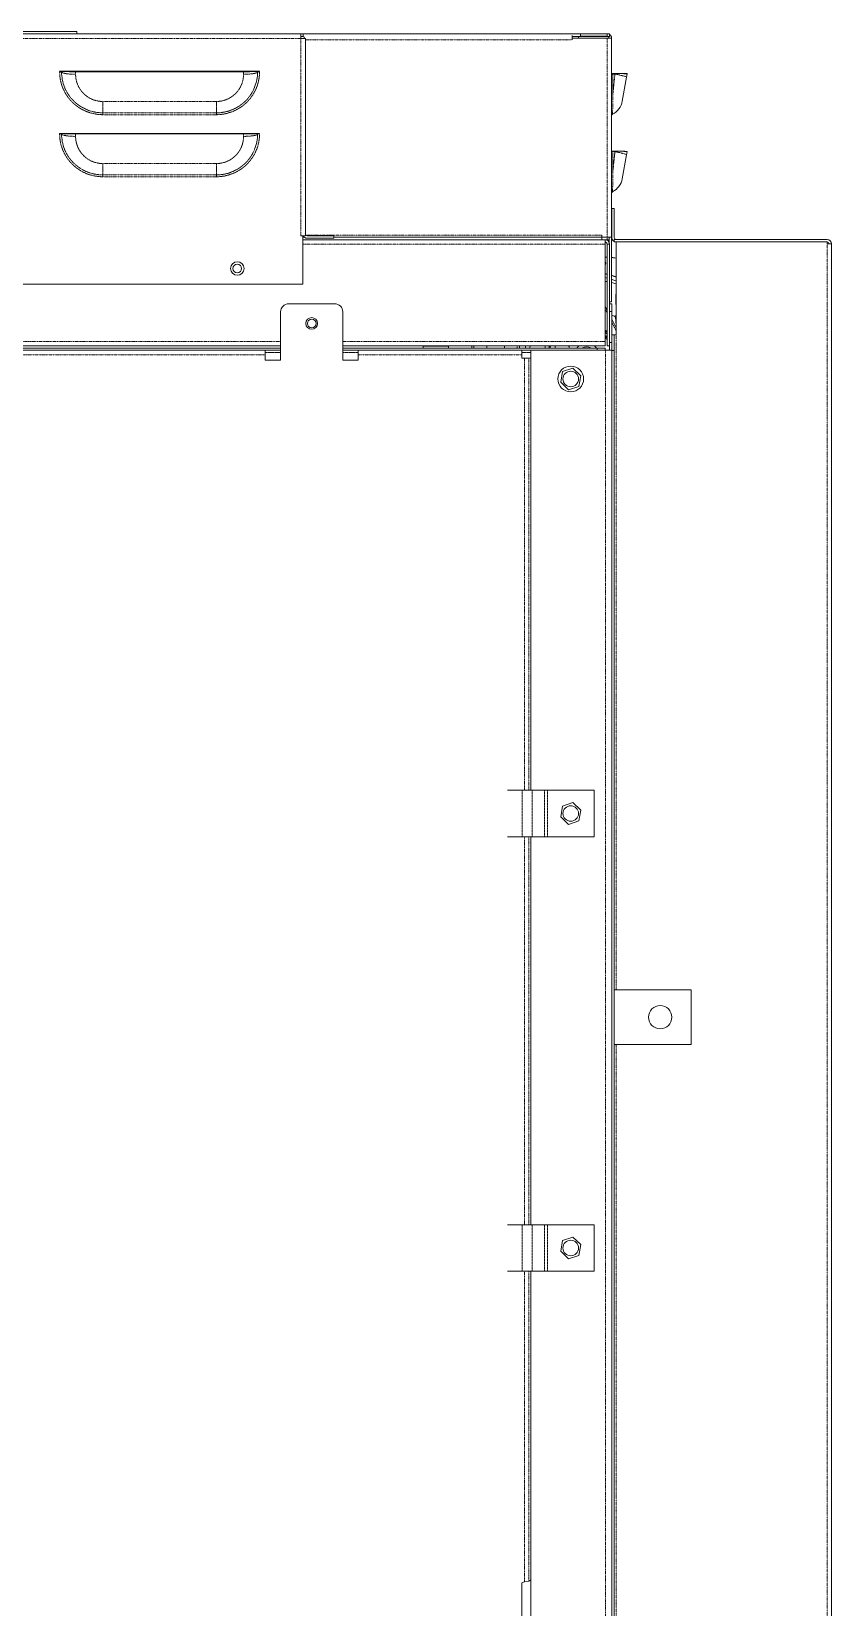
# Model space of a CAD drawing. Header units: millimetres. Extents: x 60499 to 556746, y 248297 to 497145.
# Drawn here: x 394125 to 404949, y 348087 to 369410 of the extents above; entities that cross this region are included whole.
import ezdxf

# ---------------------------------------------------------------- set-up
doc = ezdxf.new("R2010")
doc.units = ezdxf.units.MM
doc.linetypes.add('PHANTOM', pattern=[20, 10, -2, 2, -2, 2, -2])

msp = doc.modelspace()

# ---------------------------------------------------------------- linework, layer by layer
at = {"color": 7, "lineweight": 13, "ltscale": 0.03937}
for p, q in [((394737, 369410), (386372, 369410)), ((394737, 369377), (386372, 369377)), ((386538, 369377), (394807, 369377)), ((397801, 369377), (394807, 369377)), ((401553, 369377), (397801, 369377)), ((401973, 366628), (401973, 369322)), ((397830, 369318), (397830, 366647)), ((396994, 368872), (394722, 368872)), ((396994, 368866), (394722, 368866)), ((396994, 368032), (394722, 368032)), ((396994, 368026), (394722, 368026)), ((401887, 366594), (397797, 366594)), ((401840, 366628), (398216, 366628)), ((401973, 366628), (401973, 365754)), ((402009, 366598), (404890, 366598)), ((402034, 366565), (404890, 366565)), ((402034, 365305), (402034, 366565)), ((401887, 365217), (401887, 366535)), ((401913, 366535), (401913, 365158)), ((401946, 366535), (401946, 365158)), ((404949, 330720), (404949, 366539)), ((386538, 365991), (397797, 365991)), ((397496, 365158), (389938, 365158)), ((389938, 365128), (397496, 365128)), ((397286, 365098), (390148, 365098)), ((401887, 365158), (398336, 365158)), ((398336, 365128), (401778, 365128)), ((400758, 365098), (398546, 365098)), ((400882, 365099), (400882, 359145)), ((400882, 365099), (401890, 365099)), ((401976, 365095), (401976, 328336)), ((402009, 328336), (402009, 365095)), ((400882, 358515), (400882, 353266)), ((402009, 356444), (403051, 356444)), ((403051, 355705), (403051, 356444)), ((402009, 355705), (403051, 355705)), ((400882, 352637), (400882, 346653)), ((400758, 348419), (400758, 347257))]:
    msp.add_line(p, q, dxfattribs=at)
at = {"color": 7, "lineweight": 13, "ltscale": 0.000990019}
msp.add_line((394737, 369377), (394737, 369410), dxfattribs=at)
at = {"color": 7, "lineweight": 13, "ltscale": 0.00175}
for p, q in [((397771, 369377), (397771, 369318)), ((401442, 369356), (401442, 369297)), ((401973, 369322), (401914, 369322)), ((397771, 369318), (397830, 369318)), ((401887, 366594), (401887, 366535)), ((401973, 366628), (401914, 366628)), ((404890, 366539), (404949, 366539)), ((401887, 365217), (401887, 365158))]:
    msp.add_line(p, q, dxfattribs=at)
at = {"color": 7, "lineweight": 13, "ltscale": 0.000875879}
msp.add_line((397801, 369344), (397771, 369344), dxfattribs=at)
at = {"color": 7, "lineweight": 13, "ltscale": 0.000750084}
for p, q in [((397771, 369344), (397797, 369344)), ((401442, 369297), (401442, 369322)), ((397210, 368032), (397184, 368032)), ((401914, 366594), (401939, 366594))]:
    msp.add_line(p, q, dxfattribs=at)
at = {"color": 7, "lineweight": 13, "ltscale": 0.001}
for p, q in [((397801, 369377), (397801, 369344)), ((397797, 366647), (397830, 366647))]:
    msp.add_line(p, q, dxfattribs=at)
at = {"color": 7, "lineweight": 13, "ltscale": 0.014975}
msp.add_line((401945, 369344), (401442, 369344), dxfattribs=at)
at = {"color": 7, "lineweight": 13, "ltscale": 0.002523}
msp.add_line((401527, 369343), (401442, 369343), dxfattribs=at)
at = {"color": 7, "lineweight": 13, "ltscale": 0.01405}
msp.add_line((401442, 369322), (401914, 369322), dxfattribs=at)
at = {"color": 7, "lineweight": 13, "ltscale": 0.011914}
msp.add_line((401527, 369343), (401927, 369343), dxfattribs=at)
at = {"color": 7, "lineweight": 13, "ltscale": 0.00064171}
msp.add_line((401527, 369322), (401527, 369343), dxfattribs=at)
at = {"color": 7, "lineweight": 13, "ltscale": 0.000999991}
for p, q in [((401553, 369381), (401553, 369347)), ((401914, 369381), (401914, 369347)), ((401945, 369377), (401945, 369344)), ((394565, 368872), (394531, 368872)), ((397151, 368872), (397184, 368872)), ((394565, 368032), (394531, 368032)), ((397151, 368032), (397184, 368032)), ((402009, 367018), (401976, 367018)), ((398216, 366647), (398216, 366614)), ((401840, 366628), (401840, 366594)), ((401973, 366628), (401939, 366628)), ((402009, 366598), (402009, 366565)), ((401946, 366535), (401913, 366535)), ((402009, 365305), (401976, 365305)), ((401946, 365158), (401913, 365158)), ((402009, 365095), (401976, 365095))]:
    msp.add_line(p, q, dxfattribs=at)
at = {"color": 7, "lineweight": 13, "ltscale": 0.01075}
for p, q in [((401914, 369381), (401553, 369381)), ((401553, 369347), (401914, 369347)), ((398216, 366647), (397855, 366647)), ((398216, 366614), (397855, 366614))]:
    msp.add_line(p, q, dxfattribs=at)
at = {"color": 7, "lineweight": 13, "ltscale": 0.000924779}
msp.add_line((401945, 369377), (401914, 369377), dxfattribs=at)
at = {"color": 7, "linetype": 'PHANTOM', "lineweight": 13, "ltscale": 0.03937}
for p, q in [((401914, 366628), (401914, 369322)), ((386538, 369318), (397771, 369318)), ((397771, 369318), (397771, 366647)), ((397830, 369297), (401442, 369297)), ((395090, 368464), (396626, 368464)), ((395090, 368310), (396626, 368310)), ((395090, 368285), (396626, 368285)), ((395090, 367624), (396626, 367624)), ((395090, 367470), (396626, 367470)), ((395090, 367445), (396626, 367445)), ((397840, 366653), (401840, 366653)), ((401887, 366535), (397797, 366535)), ((404890, 330720), (404890, 366539)), ((402034, 365305), (402034, 356444)), ((397496, 365217), (389938, 365217)), ((401887, 365217), (398336, 365217)), ((401890, 365099), (401890, 346653)), ((390148, 365037), (397286, 365037)), ((398546, 365037), (400758, 365037)), ((400795, 364993), (400795, 359145)), ((400855, 359145), (400855, 364993)), ((400795, 358515), (400795, 353266)), ((400855, 353266), (400855, 358515)), ((402034, 355705), (402034, 337968)), ((400795, 352637), (400795, 348432)), ((400855, 348442), (400855, 352637))]:
    msp.add_line(p, q, dxfattribs=at)
at = {"color": 7, "lineweight": 13, "ltscale": 0.000749963}
for p, q in [((394506, 368872), (394531, 368872)), ((397210, 368872), (397184, 368872)), ((394506, 368032), (394531, 368032)), ((397797, 366647), (397771, 366647)), ((401840, 366653), (401840, 366628)), ((402009, 366565), (402034, 366565)), ((404890, 366539), (404890, 366565)), ((402034, 365305), (402009, 365305))]:
    msp.add_line(p, q, dxfattribs=at)
at = {"color": 7, "linetype": 'PHANTOM', "lineweight": 13, "ltscale": 0.000200046}
for p, q in [((394506, 368872), (394506, 368865)), ((401990, 368835), (401990, 368842)), ((394506, 368032), (394506, 368025)), ((397210, 368025), (397210, 368032)), ((401990, 367785), (401990, 367792))]:
    msp.add_line(p, q, dxfattribs=at)
at = {"color": 7, "linetype": 'PHANTOM', "lineweight": 13, "ltscale": 0.000749963}
for p, q in [((394506, 368865), (394531, 368865)), ((397210, 368865), (397184, 368865)), ((394506, 368025), (394531, 368025))]:
    msp.add_line(p, q, dxfattribs=at)
at = {"color": 7, "lineweight": 13, "ltscale": 0.000200046}
for p, q in [((394531, 368872), (394531, 368865)), ((394531, 368032), (394531, 368025)), ((397184, 368025), (397184, 368032))]:
    msp.add_line(p, q, dxfattribs=at)
at = {"color": 7, "lineweight": 13, "ltscale": 0.004675}
for p, q in [((394722, 368872), (394565, 368872)), ((396994, 368872), (397151, 368872)), ((394722, 368032), (394565, 368032)), ((396994, 368032), (397151, 368032))]:
    msp.add_line(p, q, dxfattribs=at)
at = {"color": 7, "linetype": 'PHANTOM', "lineweight": 13, "ltscale": 0.000173614}
for p, q in [((394722, 368872), (394722, 368866)), ((394722, 368032), (394722, 368026)), ((396994, 368032), (396994, 368026))]:
    msp.add_line(p, q, dxfattribs=at)
at = {"color": 7, "linetype": 'PHANTOM', "lineweight": 13, "ltscale": 0.001012}
for p, q in [((394722, 368866), (394722, 368832)), ((396994, 368832), (396994, 368866)), ((394722, 368026), (394722, 367992)), ((396994, 367992), (396994, 368026))]:
    msp.add_line(p, q, dxfattribs=at)
at = {"color": 7, "linetype": 'PHANTOM', "lineweight": 13, "ltscale": 0.000173734}
msp.add_line((396994, 368872), (396994, 368866), dxfattribs=at)
at = {"color": 7, "lineweight": 13, "ltscale": 0.000199926}
msp.add_line((397184, 368865), (397184, 368872), dxfattribs=at)
at = {"color": 7, "linetype": 'PHANTOM', "lineweight": 13, "ltscale": 0.000199926}
msp.add_line((397210, 368865), (397210, 368872), dxfattribs=at)
at = {"color": 7, "lineweight": 13, "ltscale": 0.000493568}
for p, q in [((401973, 368842), (401990, 368842)), ((401973, 367792), (401990, 367792))]:
    msp.add_line(p, q, dxfattribs=at)
at = {"color": 7, "linetype": 'PHANTOM', "lineweight": 13, "ltscale": 0.000493568}
for p, q in [((401973, 368835), (401990, 368835)), ((401973, 367785), (401990, 367785))]:
    msp.add_line(p, q, dxfattribs=at)
at = {"color": 7, "lineweight": 13, "ltscale": 0.000889696}
for p, q in [((402020, 368842), (401990, 368842)), ((402020, 367792), (401990, 367792))]:
    msp.add_line(p, q, dxfattribs=at)
at = {"color": 7, "linetype": 'PHANTOM', "lineweight": 13, "ltscale": 0.000854492}
for p, q in [((402018, 368835), (401990, 368835)), ((402018, 367785), (401990, 367785))]:
    msp.add_line(p, q, dxfattribs=at)
at = {"color": 7, "linetype": 'PHANTOM', "lineweight": 13, "ltscale": 0.008383}
for p, q in [((401990, 368553), (401990, 368835)), ((401990, 367503), (401990, 367785))]:
    msp.add_line(p, q, dxfattribs=at)
at = {"color": 7, "linetype": 'PHANTOM', "lineweight": 13, "ltscale": 0.00020312}
for p, q in [((402020, 368842), (402018, 368835)), ((402020, 367792), (402018, 367785))]:
    msp.add_line(p, q, dxfattribs=at)
at = {"color": 7, "lineweight": 13, "ltscale": 0.003867}
for p, q in [((402020, 368842), (402149, 368842)), ((402020, 367792), (402149, 367792))]:
    msp.add_line(p, q, dxfattribs=at)
at = {"color": 7, "lineweight": 13, "ltscale": 0.000403245}
for p, q in [((402020, 368842), (402033, 368841)), ((402020, 367792), (402033, 367791))]:
    msp.add_line(p, q, dxfattribs=at)
at = {"color": 7, "lineweight": 13, "ltscale": 0.009789}
for p, q in [((402175, 368793), (402118, 368469)), ((402175, 367743), (402118, 367419))]:
    msp.add_line(p, q, dxfattribs=at)
at = {"color": 7, "lineweight": 13, "ltscale": 0.000987303}
for p, q in [((402149, 368842), (402182, 368836)), ((402149, 367792), (402182, 367786))]:
    msp.add_line(p, q, dxfattribs=at)
at = {"color": 7, "lineweight": 13, "ltscale": 0.001013}
msp.add_line((402149, 368841), (402184, 368841), dxfattribs=at)
at = {"color": 7, "lineweight": 13, "ltscale": 0.001305}
for p, q in [((402182, 368836), (402175, 368793)), ((402182, 367786), (402175, 367743))]:
    msp.add_line(p, q, dxfattribs=at)
at = {"color": 7, "lineweight": 13, "ltscale": 0.000175921}
msp.add_line((402184, 368841), (402182, 368836), dxfattribs=at)
at = {"color": 7, "lineweight": 13, "ltscale": 1.27662e-05}
for p, q in [((402182, 368836), (402182, 368836)), ((402182, 367786), (402182, 367786))]:
    msp.add_line(p, q, dxfattribs=at)
at = {"color": 7, "linetype": 'PHANTOM', "lineweight": 13, "ltscale": 0.004587}
for p, q in [((395090, 368310), (395090, 368464)), ((396626, 368310), (396626, 368464)), ((395090, 367470), (395090, 367624)), ((396626, 367470), (396626, 367624))]:
    msp.add_line(p, q, dxfattribs=at)
at = {"color": 7, "linetype": 'PHANTOM', "lineweight": 13, "ltscale": 0.000736627}
msp.add_line((395090, 368285), (395090, 368310), dxfattribs=at)
at = {"color": 7, "linetype": 'PHANTOM', "lineweight": 13, "ltscale": 0.000736507}
for p, q in [((396626, 368285), (396626, 368310)), ((395090, 367445), (395090, 367470)), ((396626, 367445), (396626, 367470))]:
    msp.add_line(p, q, dxfattribs=at)
at = {"color": 7, "linetype": 'PHANTOM', "lineweight": 13, "ltscale": 0.000750084}
msp.add_line((397210, 368025), (397184, 368025), dxfattribs=at)
at = {"color": 7, "lineweight": 13, "ltscale": 7.9309e-05}
msp.add_line((402149, 367792), (402152, 367791), dxfattribs=at)
at = {"color": 7, "lineweight": 13, "ltscale": 0.01175}
for p, q in [((401976, 366623), (401976, 367018)), ((402009, 366623), (402009, 367018))]:
    msp.add_line(p, q, dxfattribs=at)
at = {"color": 7, "lineweight": 13, "ltscale": 0.019541}
msp.add_line((397797, 366647), (397797, 365991), dxfattribs=at)
at = {"color": 7, "lineweight": 13, "ltscale": 0.000626331}
msp.add_line((397818, 366628), (397797, 366628), dxfattribs=at)
at = {"color": 7, "lineweight": 13, "ltscale": 0.002225}
for p, q in [((401840, 366628), (401914, 366628)), ((397286, 365037), (397286, 364963)), ((398546, 364963), (398546, 365037))]:
    msp.add_line(p, q, dxfattribs=at)
at = {"color": 7, "lineweight": 13, "ltscale": 0.000800786}
msp.add_line((401914, 366594), (401887, 366594), dxfattribs=at)
at = {"color": 7, "linetype": 'PHANTOM', "lineweight": 13, "ltscale": 0.001002}
msp.add_line((401914, 366628), (401914, 366594), dxfattribs=at)
at = {"color": 7, "lineweight": 13, "ltscale": 0.001939}
msp.add_line((401939, 366628), (401939, 366562), dxfattribs=at)
at = {"color": 7, "lineweight": 13, "ltscale": 0.000140093}
for p, q in [((401892, 366289), (401887, 366289)), ((401892, 366289), (401887, 366289)), ((401887, 366263), (401892, 366263)), ((401887, 366263), (401892, 366263))]:
    msp.add_line(p, q, dxfattribs=at)
at = {"color": 7, "lineweight": 13, "ltscale": 0.00026781}
msp.add_line((401896, 366026), (401887, 366026), dxfattribs=at)
at = {"color": 7, "lineweight": 13, "ltscale": 0.0185}
msp.add_line((397605, 365728), (398227, 365728), dxfattribs=at)
at = {"color": 7, "lineweight": 13, "ltscale": 0.000801026}
msp.add_line((401973, 365754), (401946, 365754), dxfattribs=at)
at = {"color": 7, "lineweight": 13, "ltscale": 0.000879964}
for p, q in [((401976, 365728), (401946, 365728)), ((401976, 365623), (401946, 365623))]:
    msp.add_line(p, q, dxfattribs=at)
at = {"color": 7, "lineweight": 13, "ltscale": 0.003125}
msp.add_line((401976, 365728), (401976, 365623), dxfattribs=at)
at = {"color": 7, "lineweight": 13, "ltscale": 7.35305e-05}
for p, q in [((402034, 365858), (402032, 365858)), ((402034, 365858), (402032, 365858)), ((402032, 365719), (402034, 365719))]:
    msp.add_line(p, q, dxfattribs=at)
at = {"color": 7, "lineweight": 13, "ltscale": 0.004134}
msp.add_line((402032, 365858), (402032, 365719), dxfattribs=at)
msp.add_line((402032, 365858), (402032, 365719), dxfattribs=at)
at = {"color": 7, "lineweight": 13, "ltscale": 0.019525}
for p, q in [((397496, 364963), (397496, 365618)), ((398336, 365618), (398336, 364963))]:
    msp.add_line(p, q, dxfattribs=at)
at = {"color": 7, "lineweight": 13, "ltscale": 0.001656}
msp.add_line((401887, 365691), (401913, 365642), dxfattribs=at)
at = {"color": 7, "linetype": 'PHANTOM', "lineweight": 13, "ltscale": 0.001656}
msp.add_line((401913, 365605), (401887, 365655), dxfattribs=at)
at = {"color": 7, "lineweight": 13, "ltscale": 0.009484}
msp.add_line((401976, 365623), (401976, 365305), dxfattribs=at)
at = {"color": 7, "lineweight": 13, "ltscale": 0.001219}
msp.add_line((401976, 365571), (402014, 365557), dxfattribs=at)
at = {"color": 7, "lineweight": 13, "ltscale": 0.003857}
msp.add_line((401976, 365517), (402034, 365402), dxfattribs=at)
at = {"color": 7, "lineweight": 13, "ltscale": 0.000785288}
msp.add_line((402034, 365568), (402010, 365558), dxfattribs=at)
at = {"color": 7, "linetype": 'PHANTOM', "lineweight": 13, "ltscale": 0.003858}
msp.add_line((402034, 365365), (401976, 365481), dxfattribs=at)
at = {"color": 7, "lineweight": 13, "ltscale": 0.00625}
for p, q in [((401976, 365305), (401976, 365095)), ((402009, 365305), (402009, 365095)), ((397286, 365098), (397496, 365098)), ((398336, 365098), (398546, 365098)), ((397286, 364963), (397496, 364963)), ((398336, 364963), (398546, 364963))]:
    msp.add_line(p, q, dxfattribs=at)
at = {"color": 7, "lineweight": 13, "ltscale": 0.0018}
for p, q in [((397286, 365037), (397286, 365098)), ((398546, 365037), (398546, 365098)), ((400758, 365037), (400758, 365098)), ((400795, 364993), (400855, 364993))]:
    msp.add_line(p, q, dxfattribs=at)
at = {"color": 7, "linetype": 'PHANTOM', "lineweight": 13, "ltscale": 0.00625}
for p, q in [((397496, 365068), (397286, 365068)), ((398546, 365068), (398336, 365068))]:
    msp.add_line(p, q, dxfattribs=at)
at = {"color": 7, "lineweight": 13, "ltscale": 0.009737}
msp.add_line((399749, 365154), (399422, 365154), dxfattribs=at)
at = {"color": 7, "lineweight": 13, "ltscale": 0.000774954}
for p, q in [((399422, 365128), (399422, 365154)), ((399769, 365128), (399769, 365154)), ((399769, 365128), (399769, 365154))]:
    msp.add_line(p, q, dxfattribs=at)
at = {"color": 7, "lineweight": 13, "ltscale": 0.000116303}
for p, q in [((399445, 365154), (399445, 365158)), ((399528, 365154), (399528, 365158)), ((399676, 365154), (399676, 365158)), ((399746, 365154), (399746, 365158))]:
    msp.add_line(p, q, dxfattribs=at)
at = {"color": 7, "lineweight": 13, "ltscale": 0.000117385}
msp.add_line((399746, 365154), (399746, 365158), dxfattribs=at)
at = {"color": 7, "lineweight": 13, "ltscale": 0.000612634}
msp.add_line((399749, 365154), (399769, 365154), dxfattribs=at)
at = {"color": 7, "lineweight": 13, "ltscale": 0.000891378}
for p, q in [((400082, 365128), (400082, 365158)), ((400284, 365128), (400284, 365158)), ((400524, 365128), (400524, 365158)), ((400726, 365158), (400726, 365128)), ((401076, 365158), (401076, 365128)), ((401208, 365158), (401208, 365128)), ((401208, 365128), (401208, 365158))]:
    msp.add_line(p, q, dxfattribs=at)
at = {"color": 7, "linetype": 'PHANTOM', "lineweight": 13, "ltscale": 0.000891378}
for p, q in [((400110, 365158), (400110, 365128)), ((400698, 365128), (400698, 365158))]:
    msp.add_line(p, q, dxfattribs=at)
at = {"color": 7, "lineweight": 13, "ltscale": 0.0037}
msp.add_line((400758, 365098), (400882, 365098), dxfattribs=at)
at = {"color": 7, "linetype": 'PHANTOM', "lineweight": 13, "ltscale": 0.0037}
msp.add_line((400882, 365068), (400758, 365068), dxfattribs=at)
at = {"color": 7, "lineweight": 13, "ltscale": 0.000249292}
msp.add_line((401599, 365128), (401594, 365135), dxfattribs=at)
at = {"color": 7, "linetype": 'PHANTOM', "lineweight": 13, "ltscale": 0.000875037}
msp.add_line((401778, 365099), (401778, 365128), dxfattribs=at)
at = {"color": 7, "lineweight": 13, "ltscale": 0.00325}
msp.add_line((401778, 365128), (401887, 365128), dxfattribs=at)
at = {"color": 7, "lineweight": 13, "ltscale": 0.000875037}
msp.add_line((401887, 365099), (401887, 365128), dxfattribs=at)
at = {"color": 7, "lineweight": 13, "ltscale": 0.002547}
msp.add_line((401890, 365099), (401976, 365099), dxfattribs=at)
at = {"color": 7, "lineweight": 13, "ltscale": 0.001766}
msp.add_line((401945, 365158), (401945, 365099), dxfattribs=at)
at = {"color": 7, "linetype": 'PHANTOM', "lineweight": 13, "ltscale": 0.000879964}
msp.add_line((401976, 365204), (401946, 365204), dxfattribs=at)
at = {"color": 7, "lineweight": 13, "ltscale": 0.001325}
msp.add_line((400758, 365037), (400758, 364993), dxfattribs=at)
at = {"color": 7, "lineweight": 13, "ltscale": 0.0011}
msp.add_line((400758, 364993), (400795, 364993), dxfattribs=at)
at = {"color": 7, "lineweight": 13, "ltscale": 0.000799585}
msp.add_line((400855, 364993), (400882, 364993), dxfattribs=at)
at = {"color": 7, "lineweight": 13, "ltscale": 0.004405}
for p, q in [((401449, 364857), (401309, 364810)), ((401556, 364754), (401449, 364857)), ((401309, 364810), (401285, 364664)), ((401285, 364664), (401392, 364561)), ((401532, 364608), (401556, 364754)), ((401392, 364561), (401532, 364608)), ((401309, 358931), (401285, 358785)), ((401449, 358978), (401309, 358931)), ((401556, 358876), (401449, 358978)), ((401532, 358729), (401556, 358876)), ((401285, 358785), (401392, 358682)), ((401392, 358682), (401532, 358729)), ((401309, 353052), (401285, 352906)), ((401285, 352906), (401392, 352804)), ((401449, 353099), (401309, 353052)), ((401556, 352997), (401449, 353099)), ((401532, 352851), (401556, 352997)), ((401392, 352804), (401532, 352851))]:
    msp.add_line(p, q, dxfattribs=at)
at = {"color": 7, "lineweight": 13, "ltscale": 0.005842}
for p, q in [((400567, 359145), (400763, 359145)), ((400567, 358515), (400763, 358515)), ((400567, 353266), (400763, 353266)), ((400567, 352637), (400763, 352637))]:
    msp.add_line(p, q, dxfattribs=at)
at = {"color": 7, "lineweight": 13, "ltscale": 0.00403}
for p, q in [((400898, 359145), (400763, 359145)), ((400898, 358515), (400763, 358515)), ((400898, 353266), (400763, 353266)), ((400898, 352637), (400763, 352637))]:
    msp.add_line(p, q, dxfattribs=at)
at = {"color": 7, "linetype": 'PHANTOM', "lineweight": 13, "ltscale": 0.01875}
for p, q in [((400763, 358515), (400763, 359145)), ((400898, 358515), (400898, 359145)), ((401066, 358515), (401066, 359145)), ((401106, 358515), (401106, 359145)), ((400763, 352637), (400763, 353266)), ((400898, 352637), (400898, 353266)), ((401066, 352637), (401066, 353266)), ((401106, 352637), (401106, 353266))]:
    msp.add_line(p, q, dxfattribs=at)
at = {"color": 7, "lineweight": 13, "ltscale": 0.005007}
for p, q in [((400898, 359145), (401066, 359145)), ((400898, 358515), (401066, 358515)), ((400898, 353266), (401066, 353266)), ((400898, 352637), (401066, 352637))]:
    msp.add_line(p, q, dxfattribs=at)
at = {"color": 7, "lineweight": 13, "ltscale": 0.001167}
for p, q in [((401066, 359145), (401106, 359145)), ((401066, 358515), (401106, 358515)), ((401066, 353266), (401106, 353266)), ((401066, 352637), (401106, 352637))]:
    msp.add_line(p, q, dxfattribs=at)
at = {"color": 7, "lineweight": 13, "ltscale": 0.01875}
for p, q in [((401106, 359145), (401736, 359145)), ((401736, 358515), (401736, 359145)), ((401106, 358515), (401736, 358515)), ((401106, 353266), (401736, 353266)), ((401736, 352637), (401736, 353266)), ((401106, 352637), (401736, 352637))]:
    msp.add_line(p, q, dxfattribs=at)
at = {"color": 7, "lineweight": 13, "ltscale": 0.001171}
msp.add_line((400795, 348432), (400758, 348419), dxfattribs=at)
at = {"color": 7, "lineweight": 13, "ltscale": 0.001824}
msp.add_line((400855, 348442), (400795, 348432), dxfattribs=at)
at = {"color": 7, "lineweight": 13, "ltscale": 0.001007}
msp.add_line((400855, 348442), (400882, 348463), dxfattribs=at)
at = {"color": 7, "lineweight": 13, "ltscale": 0.03937}
for points in [[(394722, 368866), (394637, 368866), (394566, 368868), (394538, 368870), (394533, 368871), (394532, 368871), (394532, 368871), (394531, 368871), (394531, 368872)], [(396994, 368866), (397079, 368866), (397149, 368868), (397178, 368870), (397183, 368871), (397184, 368871), (397184, 368871), (397184, 368871), (397184, 368872)], [(402033, 368841), (402141, 368838), (402173, 368836), (402182, 368836)], [(394722, 368026), (394637, 368027), (394566, 368028), (394538, 368030), (394533, 368031), (394532, 368031), (394532, 368032), (394531, 368032), (394531, 368032)], [(396994, 368026), (397079, 368027), (397149, 368028), (397178, 368030), (397183, 368031), (397184, 368031), (397184, 368032), (397184, 368032), (397184, 368032)], [(402033, 367791), (402141, 367788), (402173, 367787), (402182, 367786)], [(402015, 365556), (402018, 365554), (402021, 365549)], [(402021, 365549), (402025, 365539), (402028, 365526), (402030, 365513)], [(402031, 365478), (402030, 365468), (402029, 365465)]]:
    msp.add_lwpolyline(points, dxfattribs=at)
at = {"color": 7, "linetype": 'PHANTOM', "lineweight": 13, "ltscale": 0.03937}
for points in [[(395090, 368285), (395078, 368285), (395025, 368289), (394973, 368297), (394921, 368310), (394871, 368327), (394822, 368349), (394776, 368375), (394732, 368406), (394691, 368440), (394655, 368476), (394623, 368515), (394594, 368557), (394569, 368602), (394548, 368648)], [(395090, 368310), (395057, 368311), (395006, 368316), (394956, 368326), (394907, 368340), (394860, 368359), (394814, 368382), (394771, 368409), (394730, 368439), (394692, 368474), (394662, 368506), (394635, 368541), (394611, 368578), (394589, 368617), (394571, 368657)], [(397144, 368657), (397125, 368614), (397102, 368573), (397075, 368534), (397046, 368497), (397013, 368464), (396977, 368433), (396939, 368405), (396894, 368377), (396846, 368355), (396797, 368336), (396746, 368323), (396693, 368314), (396660, 368311), (396626, 368310)], [(397168, 368648), (397153, 368614), (397136, 368581), (397116, 368549), (397085, 368505), (397050, 368465), (397011, 368428), (396969, 368395), (396924, 368366), (396877, 368341), (396830, 368322), (396782, 368306), (396734, 368295), (396684, 368288), (396634, 368285), (396626, 368285)], [(395090, 367445), (395078, 367445), (395025, 367449), (394973, 367457), (394921, 367470), (394871, 367487), (394822, 367509), (394776, 367536), (394732, 367566), (394691, 367601), (394655, 367637), (394623, 367676), (394594, 367717), (394569, 367762), (394548, 367808)], [(395090, 367470), (395057, 367471), (395006, 367476), (394956, 367486), (394907, 367500), (394860, 367519), (394814, 367542), (394771, 367569), (394730, 367600), (394692, 367634), (394662, 367667), (394635, 367701), (394611, 367738), (394589, 367777), (394571, 367818)], [(397144, 367818), (397125, 367774), (397102, 367733), (397075, 367694), (397046, 367658), (397013, 367624), (396977, 367593), (396939, 367565), (396894, 367538), (396846, 367515), (396797, 367496), (396746, 367483), (396693, 367474), (396660, 367471), (396626, 367470)], [(397168, 367808), (397153, 367774), (397136, 367741), (397116, 367709), (397085, 367666), (397050, 367625), (397011, 367588), (396969, 367555), (396924, 367526), (396877, 367501), (396830, 367482), (396782, 367466), (396734, 367455), (396684, 367448), (396634, 367445), (396626, 367445)]]:
    msp.add_lwpolyline(points, dxfattribs=at)
at = {"color": 7, "lineweight": 13, "ltscale": 0.03937}
for centre, radius in [((396910, 366204), 91.5), ((396909, 366204), 58.8), ((397916, 365461), 78.9), ((397916, 365460), 58.8), ((401421, 364709), 174), ((401421, 364709), 105), ((401421, 358830), 105), ((402631, 356074), 157), ((401421, 352951), 105)]:
    msp.add_circle(centre, radius, dxfattribs=at)
for centre, radius, start, end in [((397771, 369293), 58.8, 25.3794, 59.9699), ((401914, 369322), 58.8, 70.0443, 90), ((401914, 369322), 25.2, 0, 59.3053), ((401914, 369322), 58.8, 0, 58.0959), ((395090, 368865), 558, 179.9999, 201.8221), ((396626, 368865), 558, 338.1765, 0.0001), ((401878, 368511), 244, 296.5959, 350), ((401998, 368271), 25.2, 116.5959, 180), ((395090, 368025), 558, 179.9999, 201.8221), ((396626, 368025), 558, 338.1765, 0.0001), ((401878, 367461), 244, 296.5959, 350), ((401998, 367221), 25.2, 116.5959, 180), ((397855, 366673), 58.8, 205.3763, 270), ((397855, 366673), 25.2, 180, 270), ((401887, 366535), 58.8, 0, 90), ((401887, 366535), 25.2, 0, 90), ((402034, 366623), 58.8, 180, 244.6209), ((402034, 366623), 25.2, 180, 270), ((404890, 366539), 58.8, 0, 90), ((404890, 366539), 25.2, 0, 90), ((401819, 364873), 1488, 86.403, 87.3747), ((401819, 364872), 1488, 86.4027, 87.3743), ((401819, 364873), 1488, 81.6846, 84.065), ((401819, 364872), 1488, 81.6845, 84.0647), ((401836, 366276), 57.9, 13.213, 26.835), ((401836, 366276), 57.9, 333.1634, 346.7867), ((401836, 366276), 57.9, 346.787, 13.213), ((401836, 366276), 57.9, 346.7872, 13.2128), ((401637, 365030), 1081, 75.2521, 76.6287), ((401896, 365709), 317, 87.0745, 90), ((401896, 365709), 317, 87.0745, 90), ((401637, 365030), 1081, 68.4542, 71.9091), ((401896, 365709), 317, 64.223, 76.0164), ((401896, 365709), 317, 64.223, 76.0164), ((397605, 365618), 109, 90, 180), ((398227, 365618), 109, 0, 90), ((401637, 365026), 835, 61.6123, 61.805), ((402011, 365548), 8.95, 58.7798, 69.0366), ((401814, 365488), 217, 2.2235, 6.4874), ((401856, 365489), 176, 356.4482, 2.4583), ((401637, 365030), 422, 49.2661, 53.6453), ((401637, 365030), 413, 48.2718, 52.7972), ((401637, 365030), 364, 40.8555, 46.5999), ((401637, 365026), 835, 170.9171, 172.9924), ((401637, 365030), 522, 165.7744, 169.139), ((401340, 365113), 66.1, 13.3067, 43.0732), ((401637, 365030), 165, 129.0551, 143.4565), ((401637, 365030), 114, 59.6487, 120.3513), ((401637, 365030), 165, 36.5435, 50.9449)]:
    msp.add_arc(centre, radius, start, end, dxfattribs=at)
at = {"color": 7, "linetype": 'PHANTOM', "lineweight": 13, "ltscale": 0.03937}
for centre, radius, start, end in [((395090, 368865), 584, 179.9999, 201.8221), ((395090, 368832), 368, 179.9991, 269.999), ((396626, 368832), 368, 270.0012, 0.0006), ((396626, 368865), 584, 338.1764, 0.0001), ((305121, 378569), 97385, 354.09696, 354.26351), ((185628, 370636), 216372, 359.37969, 359.44854), ((395090, 368025), 584, 179.9999, 201.8221), ((395090, 367992), 368, 179.9991, 269.999), ((396626, 367992), 368, 270.0012, 0.0006), ((396626, 368025), 584, 338.1764, 0.0001), ((305121, 377519), 97385, 354.09696, 354.26351), ((185628, 369586), 216372, 359.37969, 359.44854), ((401637, 365030), 1131, 75.9299, 77.2254), ((401637, 365030), 1131, 69.4423, 72.7282), ((401637, 365030), 397, 46.1056, 50.9623), ((401637, 365030), 370, 42.0248, 47.5599), ((401637, 365030), 347, 37.5917, 43.9614), ((401637, 365026), 777, 170.2344, 172.4677), ((401637, 365030), 506, 165.2993, 168.7795)]:
    msp.add_arc(centre, radius, start, end, dxfattribs=at)
for centre, major_axis, ratio, start_param, end_param in [((394722, 368865), (-191, 0), 0.173644, 0.000002, 1.570798), ((396994, 368865), (191, 0), 0.173644, 4.712391, 6.283187), ((401935, 368835), (-240, 42), 0.063082, 3.141595, 4.368847), ((394722, 368025), (-191, 0), 0.173644, 0.000002, 1.570798), ((396994, 368025), (191, 0), 0.173644, 4.712391, 6.283187), ((401935, 367785), (-240, 42), 0.063082, 3.141595, 4.368847)]:
    msp.add_ellipse(centre, major_axis=major_axis, ratio=ratio, start_param=start_param, end_param=end_param, dxfattribs=at)

doc.saveas('drawing.dxf')
